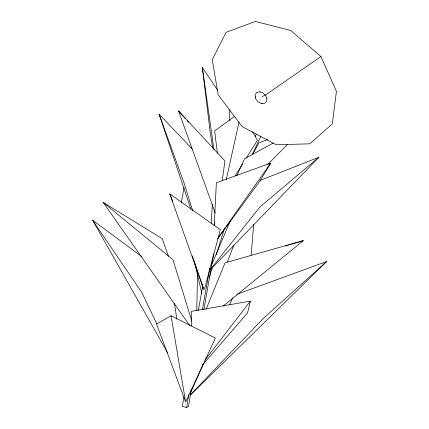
<?xml version="1.0" encoding="UTF-8"?>
<svg xmlns="http://www.w3.org/2000/svg" width="429" height="429" viewBox="0 0 429 429"><rect width="100%" height="100%" fill="white"/><g stroke="black" fill="none" stroke-linecap="round" stroke-linejoin="round"><path stroke-width="0.64" d="M191.318 325.965L191.5 311.298L250.364 301.131L247.592 312.875L202.488 364.961M196.772 310.65L197.533 273.321M214.248 225.364L216.355 182.749L270.704 163.127L259.711 181.322L217.616 238.771M229.327 120.56L229.89 109.856M211.213 223.595L212.371 204.236M251.169 255.11L253.673 224.447M222.217 180.641L224.941 160.918L178.496 110.886L215.229 213.106M191.286 389.108L188.562 406.301L186.658 407.55L182.336 406.29L183.869 397.088M203.85 309.77L213.663 253.796M186.658 407.55L188.771 394.401M202.397 309.588L209.792 268.077M198.327 310.355L202.66 286.658M214.05 225.402L214.666 222.109M181.236 202.601L184.089 187.596M191.527 148.466L191.774 147.158M226.346 179.268L239.071 121.911M204.499 289.157L220.329 229.687L169.75 193.908L203.931 289.822M209.207 277.676L212.36 267.492M216.302 254.762L224.378 228.668M227.332 262.028L233.816 245.147M206.059 309.352L225.048 262.811L303.298 240.626L223.236 306.065M211.165 265.846L230.298 220.865M190.374 393.307L203.652 363.331M229.671 304.606L232.652 297.876M236.878 175.611L244.648 158.698L273.343 142.98M252.252 154.805L260.912 136.009M185.65 402.021L215.401 338.1L171.064 315.733L156.564 324.093L185.65 402.021L171.064 315.733M252.408 154.59L258.955 142.895L267.632 139.57M255.035 136.39L256.445 134.127M235.119 175.836L242.546 164.001M246.085 158.365L257.405 140.326L252.601 131.671M217.53 238.653L270.704 163.127M204.976 360.044L250.364 301.131M210.467 269.299L259.813 207.105L318.86 157.282L259.877 180.496M255.314 96.841L255.394 97.324M259.867 91.956L260.242 92.053M262.178 103.48L261.819 103.491M190.401 394.911L263.347 318.388L326.614 261.54L236.878 294.283M210.199 269.943L318.86 157.282M267.728 164.43L287.516 144.407M190.449 394.964L326.614 261.54M234.963 116.136L214.623 130.872L217.433 153.314M320.913 56.521L290.68 30.464L255.33 21.45L226.088 32.341L212.237 59.679L218.173 94.782L242.015 126.507L276.19 144.787L309.851 143.806L332.309 123.884L336.433 91.35L320.913 56.521L265.412 95.115L262.183 96.557M285.591 245.994L288.755 245.034M290.015 244.653L303.298 240.626M189.736 325.563L103.164 202.375L162.216 238.642L168.42 256.269M167.61 352.799L92.567 220.157L141.849 256.676M103.164 202.375L172.967 259.711L191.581 320.297M190.862 209.137L159.089 114.141L192.208 148.981M178.496 110.886L185.478 118.801M187.226 120.78L188.535 122.265M92.567 220.157L141.902 292.616L156.837 323.922M212.725 148.069L210.189 132.239L202.343 67.46L217.583 90.111M169.75 193.908L172.801 201.314M159.089 114.141L183.918 182.582L192.632 210.655M192.256 255.845L203.292 287.934M194.439 261.685L201.839 293.495M174.469 303.233L176.796 319.101M202.343 67.46L213.948 149.737M202.118 284.046L202.381 288.712M266.886 98.423L266.495 101.523L264.355 103.416L261.154 103.512L257.904 101.77L255.636 98.75L255.073 95.415L256.386 92.814L259.17 91.774L262.532 92.632L265.412 95.115L266.886 98.423"/></g></svg>
